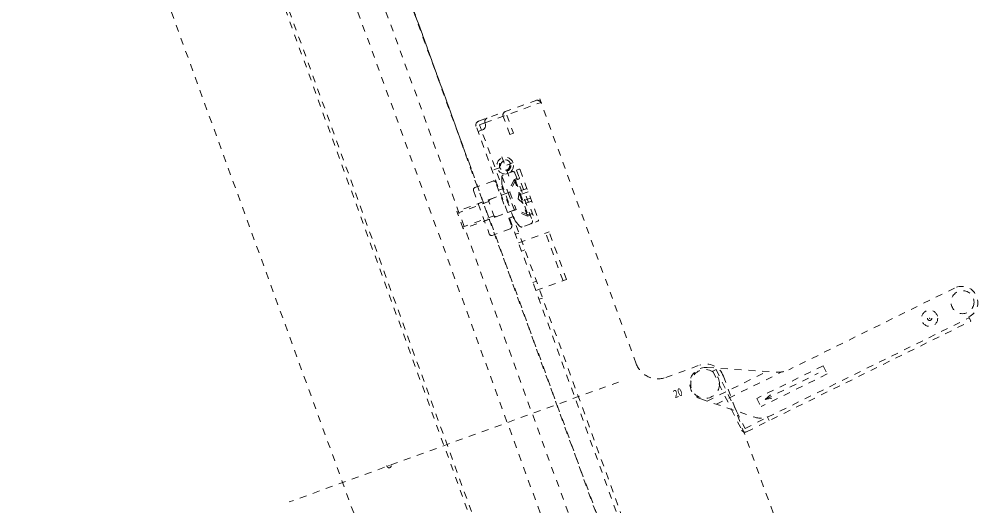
# Model space of a CAD drawing. Units: millimetres, scale not verified. Extents: x -98 to 63, y -194 to 57.
# Drawn here: x -97.77 to -83.92, y -181.4 to -174.37 of the extents above; entities that cross this region are included whole.
import ezdxf
from ezdxf.enums import TextEntityAlignment as Align

# ---------------------------------------------------------------- set-up
doc = ezdxf.new("R2010")
doc.units = ezdxf.units.MM
doc.header["$LTSCALE"] = 0.125
doc.header["$PDMODE"] = 32
doc.header["$PDSIZE"] = 0.0625
doc.linetypes.add('USER5', pattern=[1.4, 0.7, -0.7])
doc.layers.add('0-5_GAIKEI', color=1, linetype='USER5', lineweight=18)
doc.styles.add('ＭＳ ゴシック', font='')
doc.styles.get('ＭＳ ゴシック').set_extended_font_data('MS Gothic')

# ---------------------------------------------------------------- blocks, each defined once
blk = doc.blocks.new('側')
at = {"layer": '0-5_GAIKEI'}
for p, q in [((-8.9111, 20.5463), (0.6085, -5.6084)), ((-0.9428, -5.9074), (-10.2916, 19.7782)), ((0.2115, -4.3837), (-7.1175, 15.7526)), ((-5.2775, 15.6266), (-0.2951, 1.9376)), ((-3.8821, 11.8071), (-5.1879, 15.3947)), ((-3.8821, 11.8071), (-5.1879, 15.3947)), ((-3.8821, 11.8071), (-5.1879, 15.3947)), ((-0.1683, 0.4877), (-5.4508, 15.0012)), ((-5.8071, 14.8614), (-0.5311, 0.3657)), ((-3.6551, 12.1546), (-2.7676, 12.4776)), ((-1.3754, 8.6526), (-2.7676, 12.4776)), ((-3.2017, 11.9649), (-3.2967, 12.2259)), ((-3.2445, 12.2449), (-3.1495, 11.9839)), ((1.4846, -2.129), (-3.6883, 12.0835)), ((-3.6104, 12.0254), (-3.6389, 12.1037)), ((-3.5606, 12.1322), (-3.5549, 12.1165)), ((-3.6605, 12.0071), (-3.5948, 12.0311)), ((1.5074, -2.0355), (-3.6104, 12.0254)), ((-3.2017, 11.9649), (-3.1495, 11.9839)), ((-3.7612, 11.4749), (-3.8821, 11.8071)), ((-3.2127, 11.3615), (-3.3247, 11.6693)), ((-3.434, 11.4546), (-3.1003, 11.5761)), ((-3.3139, 11.3641), (-3.1803, 10.9971)), ((-3.1691, 11.4269), (-3.2952, 11.381)), ((-3.1264, 11.407), (-2.8756, 10.7179)), ((-3.0721, 11.4622), (-3.1034, 11.4508)), ((-3.1034, 11.4508), (-2.8298, 10.699)), ((-3.0507, 11.4522), (-2.7885, 10.7318)), ((-3.4459, 11.2907), (-3.7058, 11.1961)), ((-3.2891, 10.9575), (-3.4031, 11.2708)), ((-3.3171, 11.2493), (-3.3171, 11.3497)), ((-3.2202, 10.9826), (-3.3171, 11.2489)), ((-3.1204, 11.3027), (-3.1978, 11.1368)), ((-3.0979, 11.3287), (-3.137, 11.3144)), ((-3.137, 11.3144), (-3.0401, 11.0482)), ((-3.0735, 11.3198), (-3.1204, 11.3027)), ((-3.1204, 11.3027), (-2.938, 10.8016)), ((-3.2053, 11.1299), (-3.9676, 10.8525)), ((-3.7258, 11.1533), (-3.4978, 10.5269)), ((-3.2278, 11.1218), (-3.6574, 10.9654)), ((-3.2943, 11.1862), (-3.3632, 11.1611)), ((-3.2005, 11.1329), (-3.1085, 10.8801)), ((-3.0824, 11.0328), (-3.0628, 11.1444)), ((-2.9532, 11.1843), (-3.0628, 11.1444)), ((-2.9364, 11.1381), (-3.046, 11.0983)), ((-3.5048, 10.9943), (-3.959, 10.829)), ((-3.4221, 10.7672), (-3.5133, 11.0178)), ((-3.5048, 10.9943), (-3.4898, 11.0264)), ((-3.0824, 11.0328), (-2.9956, 10.9599)), ((-2.9432, 10.7819), (-3.0401, 11.0482)), ((-2.9028, 11.0459), (-3.0124, 11.006)), ((-2.8861, 10.9998), (-2.9956, 10.9599)), ((-3.8764, 10.6019), (-3.9676, 10.8525)), ((-3.1141, 10.8794), (-3.8764, 10.6019)), ((-3.1355, 10.8716), (-3.5662, 10.7148)), ((-2.938, 10.8016), (-3.1039, 10.8789)), ((-2.8911, 10.8186), (-2.938, 10.8016)), ((-3.4307, 10.7907), (-3.8849, 10.6254)), ((-3.4307, 10.7907), (-3.3986, 10.7758)), ((-3.1461, 10.779), (-3.215, 10.7539)), ((-3.215, 10.7539), (-3.1751, 10.6443)), ((-3.2056, 10.7574), (-3.1555, 10.7756)), ((-3.1461, 10.779), (-3.1233, 10.7164)), ((-3.1231, 10.7161), (-3.0585, 10.6391)), ((-2.8955, 10.6751), (-3.0216, 10.6292)), ((-2.9041, 10.7962), (-2.9432, 10.7819)), ((-2.7985, 10.7104), (-2.8298, 10.699)), ((-3.1951, 10.6016), (-3.455, 10.507)), ((-3.1201, 10.5224), (-3.07, 10.5407)), ((-3.0745, 10.3971), (-2.6329, 10.5579)), ((-2.4322, 9.8505), (-2.683, 10.5396)), ((-2.3821, 9.8688), (-2.6329, 10.5579)), ((-3.0318, 10.2797), (-2.9817, 10.2979)), ((-2.8665, 9.8255), (-2.8163, 9.8437)), ((-2.8237, 9.708), (-2.3821, 9.8688)), ((3.2262, 9.7462), (0.8307, 8.5645)), ((-2.7781, 9.5827), (-2.728, 9.601)), ((0.5239, 7.878), (3.4385, 9.3157)), ((3.4326, 9.3277), (3.4621, 9.2679)), ((0.2216, 7.6694), (3.4621, 9.2679)), ((-0.9482, 8.4534), (-0.4564, 8.6324)), ((-0.3512, 8.5971), (0.6614, 8.5308)), ((1.3269, 8.6235), (0.3703, 8.1516)), ((1.3269, 8.6235), (1.3859, 8.5039)), ((-0.3499, 8.1122), (0.5177, 8.5402)), ((-0.2686, 8.5426), (-0.2208, 8.5662)), ((-0.2686, 8.5426), (0.0027, 7.9926)), ((-0.2208, 8.5662), (0.0741, 7.9684)), ((-0.216, 8.0668), (0.7299, 8.5334)), ((-0.1146, 8.473), (0.9514, 5.5443)), ((1.3859, 8.5039), (0.4293, 8.032)), ((0.4895, 8.136), (1.2544, 8.5134)), ((-1.6301, 8.3866), (-6.3895, 6.6543)), ((0.4895, 8.136), (0.5648, 8.2022)), ((-0.4414, 8.1433), (0.3398, 7.8782)), ((0.3703, 8.1516), (0.4293, 8.032)), ((0.4895, 8.136), (0.5873, 8.1554)), ((0.0027, 7.9926), (0.1502, 7.6936)), ((0.0741, 7.9684), (0.198, 7.7172)), ((0.198, 7.7172), (0.5239, 7.878)), ((0.518, 7.8899), (0.5475, 7.8301))]:
    blk.add_line(p, q, dxfattribs=at)
for points in [[(-0.2919, 1.9429), (-5.2729, 15.6282), (-5.2775, 15.6266)], [(-3.6389, 12.1037), (-3.5606, 12.1322), (-2.7493, 12.4275)], [(-3.137, 11.3144), (-3.2267, 11.1222), (-3.1811, 10.9969)], [(-2.9432, 10.7819), (-3.1355, 10.8716), (-3.1811, 10.9969)]]:
    blk.add_lwpolyline(points, dxfattribs=at)
for centre, radius in [((-3.2685, 11.5149), 0.12), ((-3.2685, 11.5149), 0.0833), ((-3.2685, 11.5149), 0.0667), ((3.3414, 9.5416), 0.1667), ((2.8661, 9.3084), 0.1167), ((-0.3788, 8.3595), 0.2083)]:
    blk.add_circle(centre, radius, dxfattribs=at)
for centre, radius, start, end in [((-2.8074, 12.3921), 0.0667, 20, 110), ((-3.5105, 12.1504), 0.0533, 110, 200), ((-3.2445, 12.2449), 0.0556, 110, 200), ((-3.6361, 12.1024), 0.0556, 110, 200), ((-3.6176, 12.0937), 0.0667, 290, 20), ((-3.2838, 11.3497), 0.0333, 110, 180), ((-3.1577, 11.3956), 0.0333, 20, 110), ((-3.0664, 11.4465), 0.0167, 20, 110), ((-3.4345, 11.2594), 0.0333, 20, 110), ((-3.0792, 11.3355), 0.0167, 290, 20), ((-3.6944, 11.1647), 0.0333, 110, 200), ((-3.2098, 11.1425), 0.0133, 290, 335), ((-3.1095, 10.8668), 0.0133, 65, 110), ((-2.8854, 10.803), 0.0167, 20, 110), ((-2.9069, 10.7065), 0.0333, 290, 20), ((-2.8042, 10.7261), 0.0167, 290, 20), ((-3.2065, 10.6329), 0.0333, 290, 20), ((-3.033, 10.6606), 0.0333, 220, 290), ((-3.4664, 10.5383), 0.0333, 200, 290), ((3.3294, 9.5369), 0.2333, 296.2563, 116.2563), ((-1.0622, 8.7666), 0.3333, 200, 290), ((-0.3665, 8.3643), 0.2333, 86.2563, 251.2563), ((-0.3652, 8.3818), 0.2667, 20, 110), ((0.6832, 8.8635), 0.3333, 266.2563, 296.2563), ((0.4147, 8.0992), 0.2333, 251.2563, 296.2563), ((0.198, 7.7172), 0.0533, 206.2563, 296.2563)]:
    blk.add_arc(centre, radius, start, end, dxfattribs=at)
for p in [(2.8661, 9.3084), (-4.9453, 7.1799)]:
    blk.add_point(p, dxfattribs=at)
at = {"layer": '0-5_GAIKEI', "color": 7, "style": 'ＭＳ ゴシック', "width": 0.8}
blk.add_text('20', height=0.1173, rotation=20, dxfattribs=at).set_placement((-0.8008, 8.1204), align=Align.BOTTOM_LEFT)

msp = doc.modelspace()

# ---------------------------------------------------------------- block references
at = {"layer": '0-5_GAIKEI'}
msp.add_blockref('側', (-87.4799, -187.9998), dxfattribs=at)

doc.saveas('drawing.dxf')
